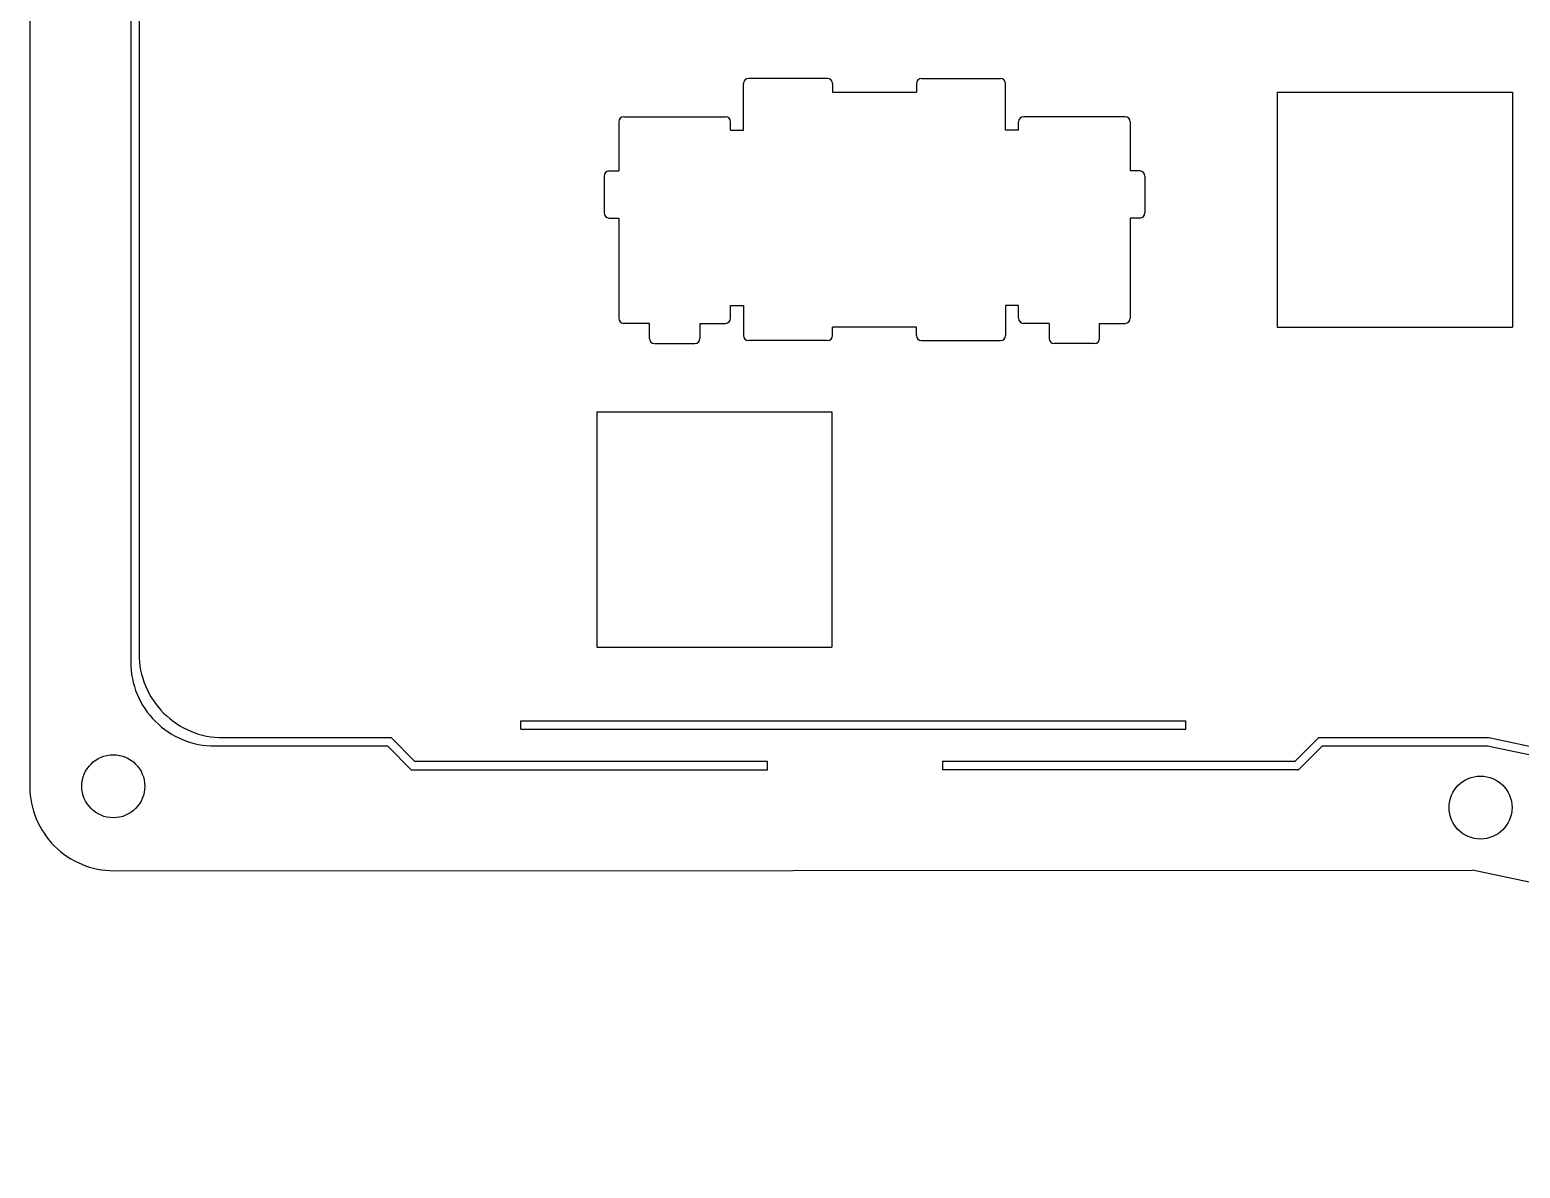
# Model space of a CAD drawing. Extents: x 7 to 394, y -192 to -46.
# Drawn here: x 7.3 to 96, y -191.8 to -124 of the extents above; entities that cross this region are included whole.
import ezdxf

# ---------------------------------------------------------------- set-up
doc = ezdxf.new("R2010")
doc.units = 0
doc.layers.add('Pcb_9d55', color=7, linetype='CONTINUOUS')

msp = doc.modelspace()

# ---------------------------------------------------------------- linework, layer by layer
at = {"layer": 'Pcb_9d55'}
for p, q in [((7.3025, -59.632), (7.3071, -169.078)), ((7.3025, -59.632, -1.6), (7.3071, -169.078, -1.6)), ((7.3025, -59.632), (7.3071, -169.078)), ((7.3025, -59.632, -1.6), (7.3071, -169.078, -1.6)), ((13.3096, -67.0458), (13.3096, -161.656)), ((13.3096, -67.0458, -1.6), (13.3096, -161.656, -1.6)), ((13.3096, -67.0458), (13.3096, -161.656)), ((13.3096, -67.0458, -1.6), (13.3096, -161.656, -1.6)), ((13.8074, -67.5543), (13.8045, -161.158)), ((13.8074, -67.5543, -1.6), (13.8045, -161.158, -1.6)), ((13.8074, -67.5543), (13.8045, -161.158)), ((13.8074, -67.5543, -1.6), (13.8045, -161.158, -1.6)), ((49.7894, -127.227), (49.7894, -127.227, -1.6)), ((49.7894, -127.227), (49.7894, -127.227, -1.6)), ((49.7894, -129.027), (49.7894, -127.227)), ((49.7894, -129.027, -1.6), (49.7894, -127.227, -1.6)), ((49.7894, -129.027), (49.7894, -127.227)), ((49.7894, -129.027, -1.6), (49.7894, -127.227, -1.6)), ((50.0894, -126.927), (50.0894, -126.927, -1.6)), ((51.8894, -126.927), (50.0894, -126.927)), ((51.8894, -126.927, -1.6), (50.0894, -126.927, -1.6)), ((50.0894, -126.927), (50.0894, -126.927, -1.6)), ((51.8894, -126.927), (50.0894, -126.927)), ((51.8894, -126.927, -1.6), (50.0894, -126.927, -1.6)), ((51.8894, -126.927), (51.8894, -126.927, -1.6)), ((54.7894, -126.927), (51.8894, -126.927)), ((54.7894, -126.927, -1.6), (51.8894, -126.927, -1.6)), ((51.8894, -126.927), (51.8894, -126.927, -1.6)), ((54.7894, -126.927), (51.8894, -126.927)), ((54.7894, -126.927, -1.6), (51.8894, -126.927, -1.6)), ((54.7894, -126.927), (54.7894, -126.927, -1.6)), ((54.7894, -126.927), (54.7894, -126.927, -1.6)), ((55.0894, -127.227), (55.0894, -127.227, -1.6)), ((55.0894, -127.227), (55.0894, -127.727)), ((55.0894, -127.227, -1.6), (55.0894, -127.727, -1.6)), ((55.0894, -127.227), (55.0894, -127.227, -1.6)), ((55.0894, -127.227), (55.0894, -127.727)), ((55.0894, -127.227, -1.6), (55.0894, -127.727, -1.6)), ((55.0894, -127.727), (55.0894, -127.727, -1.6)), ((55.0894, -127.727), (60.0894, -127.727)), ((55.0894, -127.727, -1.6), (60.0894, -127.727, -1.6)), ((55.0894, -127.727), (55.0894, -127.727, -1.6)), ((55.0894, -127.727), (60.0894, -127.727)), ((55.0894, -127.727, -1.6), (60.0894, -127.727, -1.6)), ((60.0894, -127.227), (60.0894, -127.227, -1.6)), ((60.0894, -127.227), (60.0894, -127.227, -1.6)), ((60.0894, -127.227), (60.0894, -127.727)), ((60.0894, -127.227, -1.6), (60.0894, -127.727, -1.6)), ((60.0894, -127.227), (60.0894, -127.727)), ((60.0894, -127.227, -1.6), (60.0894, -127.727, -1.6)), ((60.0894, -127.727), (60.0894, -127.727, -1.6)), ((60.0894, -127.727), (60.0894, -127.727, -1.6)), ((60.3894, -126.927), (60.3894, -126.927, -1.6)), ((60.3894, -126.927), (63.2894, -126.927)), ((60.3894, -126.927, -1.6), (63.2894, -126.927, -1.6)), ((60.3894, -126.927), (60.3894, -126.927, -1.6)), ((60.3894, -126.927), (63.2894, -126.927)), ((60.3894, -126.927, -1.6), (63.2894, -126.927, -1.6)), ((63.2894, -126.927), (63.2894, -126.927, -1.6)), ((63.2894, -126.927), (63.2894, -126.927, -1.6)), ((63.2894, -126.927), (65.0894, -126.927)), ((63.2894, -126.927, -1.6), (65.0894, -126.927, -1.6)), ((63.2894, -126.927), (65.0894, -126.927)), ((63.2894, -126.927, -1.6), (65.0894, -126.927, -1.6)), ((65.0894, -126.927), (65.0894, -126.927, -1.6)), ((65.0894, -126.927), (65.0894, -126.927, -1.6)), ((65.3894, -127.227), (65.3894, -127.227, -1.6)), ((65.3894, -127.227), (65.3894, -127.227, -1.6)), ((65.3894, -129.027), (65.3894, -127.227)), ((65.3894, -129.027, -1.6), (65.3894, -127.227, -1.6)), ((65.3894, -129.027), (65.3894, -127.227)), ((65.3894, -129.027, -1.6), (65.3894, -127.227, -1.6)), ((81.5619, -127.726), (81.5619, -127.726, -1.6)), ((81.5619, -127.726), (95.5624, -127.726)), ((81.5619, -127.726, -1.6), (95.5624, -127.726, -1.6)), ((81.5619, -127.726), (81.5619, -127.726, -1.6)), ((81.5619, -127.726), (81.5619, -141.727)), ((81.5619, -127.726, -1.6), (81.5619, -141.727, -1.6)), ((81.5619, -127.726), (95.5624, -127.726)), ((81.5619, -127.726), (81.5619, -141.727)), ((81.5619, -127.726, -1.6), (95.5624, -127.726, -1.6)), ((81.5619, -127.726, -1.6), (81.5619, -141.727, -1.6)), ((95.5624, -127.726), (95.5624, -127.726, -1.6)), ((95.5624, -127.726), (95.5624, -127.726, -1.6)), ((95.5624, -127.726), (95.5624, -141.727)), ((95.5624, -127.726, -1.6), (95.5624, -141.727, -1.6)), ((95.5624, -127.726), (95.5624, -141.727)), ((95.5624, -127.726, -1.6), (95.5624, -141.727, -1.6)), ((42.3644, -129.497), (42.3644, -129.497, -1.6)), ((42.3644, -129.497), (42.3644, -129.497, -1.6)), ((42.3644, -129.497), (42.3644, -132.427)), ((42.3644, -129.497, -1.6), (42.3644, -132.427, -1.6)), ((42.3644, -129.497), (42.3644, -132.427)), ((42.3644, -129.497, -1.6), (42.3644, -132.427, -1.6)), ((42.6644, -129.197), (42.6644, -129.197, -1.6)), ((42.6644, -129.197), (48.7144, -129.197)), ((42.6644, -129.197, -1.6), (48.7144, -129.197, -1.6)), ((42.6644, -129.197), (42.6644, -129.197, -1.6)), ((42.6644, -129.197), (48.7144, -129.197)), ((42.6644, -129.197, -1.6), (48.7144, -129.197, -1.6)), ((48.7144, -129.197), (48.7144, -129.197, -1.6)), ((48.7144, -129.197), (48.7144, -129.197, -1.6)), ((49.0144, -129.497), (49.0144, -129.497, -1.6)), ((49.0144, -129.997), (49.0144, -129.497)), ((49.0144, -129.997, -1.6), (49.0144, -129.497, -1.6)), ((49.0144, -129.497), (49.0144, -129.497, -1.6)), ((49.0144, -129.997), (49.0144, -129.497)), ((49.0144, -129.997, -1.6), (49.0144, -129.497, -1.6)), ((49.7894, -129.027), (49.7894, -129.027, -1.6)), ((49.7894, -129.027), (49.7894, -129.027, -1.6)), ((49.7894, -129.997), (49.7894, -129.027)), ((49.7894, -129.997, -1.6), (49.7894, -129.027, -1.6)), ((49.7894, -129.997), (49.7894, -129.027)), ((49.7894, -129.997, -1.6), (49.7894, -129.027, -1.6)), ((65.3894, -129.027), (65.3894, -129.027, -1.6)), ((65.3894, -129.027), (65.3894, -129.027, -1.6)), ((65.3894, -129.997), (65.3894, -129.027)), ((65.3894, -129.997, -1.6), (65.3894, -129.027, -1.6)), ((65.3894, -129.997), (65.3894, -129.027)), ((65.3894, -129.997, -1.6), (65.3894, -129.027, -1.6)), ((66.1644, -129.497), (66.1644, -129.497, -1.6)), ((66.1644, -129.997), (66.1644, -129.497)), ((66.1644, -129.997, -1.6), (66.1644, -129.497, -1.6)), ((66.1644, -129.497), (66.1644, -129.497, -1.6)), ((66.1644, -129.997), (66.1644, -129.497)), ((66.1644, -129.997, -1.6), (66.1644, -129.497, -1.6)), ((66.4644, -129.197), (66.4644, -129.197, -1.6)), ((66.4644, -129.197), (66.4644, -129.197, -1.6)), ((72.5144, -129.197), (66.4644, -129.197)), ((72.5144, -129.197, -1.6), (66.4644, -129.197, -1.6)), ((72.5144, -129.197), (66.4644, -129.197)), ((72.5144, -129.197, -1.6), (66.4644, -129.197, -1.6)), ((72.5144, -129.197), (72.5144, -129.197, -1.6)), ((72.5144, -129.197), (72.5144, -129.197, -1.6)), ((72.8144, -129.497), (72.8144, -129.497, -1.6)), ((72.8144, -129.497), (72.8144, -129.497, -1.6)), ((72.8144, -129.497), (72.8144, -132.427)), ((72.8144, -129.497, -1.6), (72.8144, -132.427, -1.6)), ((72.8144, -129.497), (72.8144, -132.427)), ((72.8144, -129.497, -1.6), (72.8144, -132.427, -1.6)), ((49.0144, -129.997), (49.0144, -129.997, -1.6)), ((49.0144, -129.997), (49.7894, -129.997)), ((49.0144, -129.997, -1.6), (49.7894, -129.997, -1.6)), ((49.0144, -129.997), (49.0144, -129.997, -1.6)), ((49.0144, -129.997), (49.7894, -129.997)), ((49.0144, -129.997, -1.6), (49.7894, -129.997, -1.6)), ((49.7894, -129.997), (49.7894, -129.997, -1.6)), ((49.7894, -129.997), (49.7894, -129.997, -1.6)), ((65.3894, -129.997), (65.3894, -129.997, -1.6)), ((65.3894, -129.997), (65.3894, -129.997, -1.6)), ((66.1644, -129.997), (65.3894, -129.997)), ((66.1644, -129.997, -1.6), (65.3894, -129.997, -1.6)), ((66.1644, -129.997), (65.3894, -129.997)), ((66.1644, -129.997, -1.6), (65.3894, -129.997, -1.6)), ((66.1644, -129.997), (66.1644, -129.997, -1.6)), ((66.1644, -129.997), (66.1644, -129.997, -1.6)), ((41.4894, -132.727), (41.4894, -132.727, -1.6)), ((41.4894, -132.727), (41.4894, -132.727, -1.6)), ((41.4894, -132.727), (41.4894, -134.927)), ((41.4894, -132.727, -1.6), (41.4894, -134.927, -1.6)), ((41.4894, -132.727), (41.4894, -134.927)), ((41.4894, -132.727, -1.6), (41.4894, -134.927, -1.6)), ((41.7894, -132.427), (41.7894, -132.427, -1.6)), ((41.7894, -132.427), (42.3644, -132.427)), ((41.7894, -132.427, -1.6), (42.3644, -132.427, -1.6)), ((41.7894, -132.427), (41.7894, -132.427, -1.6)), ((41.7894, -132.427), (42.3644, -132.427)), ((41.7894, -132.427, -1.6), (42.3644, -132.427, -1.6)), ((42.3644, -132.427), (42.3644, -132.427, -1.6)), ((42.3644, -132.427), (42.3644, -132.427, -1.6)), ((72.8144, -132.427), (72.8144, -132.427, -1.6)), ((72.8144, -132.427), (72.8144, -132.427, -1.6)), ((73.3894, -132.427), (72.8144, -132.427)), ((73.3894, -132.427, -1.6), (72.8144, -132.427, -1.6)), ((73.3894, -132.427), (72.8144, -132.427)), ((73.3894, -132.427, -1.6), (72.8144, -132.427, -1.6)), ((73.3894, -132.427), (73.3894, -132.427, -1.6)), ((73.3894, -132.427), (73.3894, -132.427, -1.6)), ((73.6894, -132.727), (73.6894, -132.727, -1.6)), ((73.6894, -132.727), (73.6894, -132.727, -1.6)), ((73.6894, -132.727), (73.6894, -134.927)), ((73.6894, -132.727, -1.6), (73.6894, -134.927, -1.6)), ((73.6894, -132.727), (73.6894, -134.927)), ((73.6894, -132.727, -1.6), (73.6894, -134.927, -1.6)), ((41.4894, -134.927), (41.4894, -134.927, -1.6)), ((41.4894, -134.927), (41.4894, -134.927, -1.6)), ((41.7894, -135.227), (41.7894, -135.227, -1.6)), ((41.7894, -135.227), (41.7894, -135.227, -1.6)), ((41.7894, -135.227), (42.3644, -135.227)), ((41.7894, -135.227, -1.6), (42.3644, -135.227, -1.6)), ((41.7894, -135.227), (42.3644, -135.227)), ((41.7894, -135.227, -1.6), (42.3644, -135.227, -1.6)), ((42.3644, -135.227), (42.3644, -135.227, -1.6)), ((42.3644, -135.227), (42.3644, -135.227, -1.6)), ((42.3644, -135.227), (42.3644, -141.197)), ((42.3644, -135.227, -1.6), (42.3644, -141.197, -1.6)), ((42.3644, -135.227), (42.3644, -141.197)), ((42.3644, -135.227, -1.6), (42.3644, -141.197, -1.6)), ((72.8144, -135.227), (72.8144, -135.227, -1.6)), ((73.3894, -135.227), (72.8144, -135.227)), ((73.3894, -135.227, -1.6), (72.8144, -135.227, -1.6)), ((72.8144, -135.227), (72.8144, -135.227, -1.6)), ((72.8144, -135.227), (72.8144, -141.197)), ((72.8144, -135.227, -1.6), (72.8144, -141.197, -1.6)), ((73.3894, -135.227), (72.8144, -135.227)), ((72.8144, -135.227), (72.8144, -141.197)), ((73.3894, -135.227, -1.6), (72.8144, -135.227, -1.6)), ((72.8144, -135.227, -1.6), (72.8144, -141.197, -1.6)), ((73.3894, -135.227), (73.3894, -135.227, -1.6)), ((73.3894, -135.227), (73.3894, -135.227, -1.6)), ((73.6894, -134.927), (73.6894, -134.927, -1.6)), ((73.6894, -134.927), (73.6894, -134.927, -1.6)), ((49.0144, -140.427), (49.0144, -140.427, -1.6)), ((49.0144, -141.197), (49.0144, -140.427)), ((49.0144, -141.197, -1.6), (49.0144, -140.427, -1.6)), ((49.0144, -140.427), (49.0144, -140.427, -1.6)), ((49.0144, -140.427), (49.7894, -140.427)), ((49.0144, -140.427, -1.6), (49.7894, -140.427, -1.6)), ((49.0144, -141.197), (49.0144, -140.427)), ((49.0144, -140.427), (49.7894, -140.427)), ((49.0144, -141.197, -1.6), (49.0144, -140.427, -1.6)), ((49.0144, -140.427, -1.6), (49.7894, -140.427, -1.6)), ((49.7894, -140.427), (49.7894, -140.427, -1.6)), ((49.7894, -140.427), (49.7894, -140.427, -1.6)), ((49.7894, -140.427), (49.7894, -142.227)), ((49.7894, -140.427, -1.6), (49.7894, -142.227, -1.6)), ((49.7894, -140.427), (49.7894, -142.227)), ((49.7894, -140.427, -1.6), (49.7894, -142.227, -1.6)), ((65.3894, -140.427), (65.3894, -140.427, -1.6)), ((66.1644, -140.427), (65.3894, -140.427)), ((66.1644, -140.427, -1.6), (65.3894, -140.427, -1.6)), ((65.3894, -140.427), (65.3894, -140.427, -1.6)), ((65.3894, -140.427), (65.3894, -142.227)), ((65.3894, -140.427, -1.6), (65.3894, -142.227, -1.6)), ((66.1644, -140.427), (65.3894, -140.427)), ((65.3894, -140.427), (65.3894, -142.227)), ((66.1644, -140.427, -1.6), (65.3894, -140.427, -1.6)), ((65.3894, -140.427, -1.6), (65.3894, -142.227, -1.6)), ((66.1644, -140.427), (66.1644, -140.427, -1.6)), ((66.1644, -141.197), (66.1644, -140.427)), ((66.1644, -141.197, -1.6), (66.1644, -140.427, -1.6)), ((66.1644, -140.427), (66.1644, -140.427, -1.6)), ((66.1644, -141.197), (66.1644, -140.427)), ((66.1644, -141.197, -1.6), (66.1644, -140.427, -1.6)), ((42.3644, -141.197), (42.3644, -141.197, -1.6)), ((42.3644, -141.197), (42.3644, -141.197, -1.6)), ((42.6644, -141.497), (42.6644, -141.497, -1.6)), ((42.6644, -141.497), (42.6644, -141.497, -1.6)), ((44.1894, -141.497), (42.6644, -141.497)), ((44.1894, -141.497, -1.6), (42.6644, -141.497, -1.6)), ((44.1894, -141.497), (42.6644, -141.497)), ((44.1894, -141.497, -1.6), (42.6644, -141.497, -1.6)), ((44.1894, -141.497), (44.1894, -141.497, -1.6)), ((44.1894, -141.497), (44.1894, -141.497, -1.6)), ((44.1894, -142.397), (44.1894, -141.497)), ((44.1894, -142.397, -1.6), (44.1894, -141.497, -1.6)), ((44.1894, -142.397), (44.1894, -141.497)), ((44.1894, -142.397, -1.6), (44.1894, -141.497, -1.6)), ((47.1894, -141.497), (47.1894, -141.497, -1.6)), ((47.1894, -141.497), (47.1894, -142.397)), ((47.1894, -141.497, -1.6), (47.1894, -142.397, -1.6)), ((47.1894, -141.497), (47.1894, -141.497, -1.6)), ((47.1894, -141.497), (48.7144, -141.497)), ((47.1894, -141.497, -1.6), (48.7144, -141.497, -1.6)), ((47.1894, -141.497), (47.1894, -142.397)), ((47.1894, -141.497), (48.7144, -141.497)), ((47.1894, -141.497, -1.6), (47.1894, -142.397, -1.6)), ((47.1894, -141.497, -1.6), (48.7144, -141.497, -1.6)), ((48.7144, -141.497), (48.7144, -141.497, -1.6)), ((48.7144, -141.497), (48.7144, -141.497, -1.6)), ((49.0144, -141.197), (49.0144, -141.197, -1.6)), ((49.0144, -141.197), (49.0144, -141.197, -1.6)), ((55.0894, -141.727), (55.0894, -141.727, -1.6)), ((60.0894, -141.727), (55.0894, -141.727)), ((60.0894, -141.727, -1.6), (55.0894, -141.727, -1.6)), ((55.0894, -141.727), (55.0894, -141.727, -1.6)), ((55.0894, -142.227), (55.0894, -141.727)), ((55.0894, -142.227, -1.6), (55.0894, -141.727, -1.6)), ((60.0894, -141.727), (55.0894, -141.727)), ((55.0894, -142.227), (55.0894, -141.727)), ((60.0894, -141.727, -1.6), (55.0894, -141.727, -1.6)), ((55.0894, -142.227, -1.6), (55.0894, -141.727, -1.6)), ((60.0894, -141.727), (60.0894, -141.727, -1.6)), ((60.0894, -142.227), (60.0894, -141.727)), ((60.0894, -142.227, -1.6), (60.0894, -141.727, -1.6)), ((60.0894, -141.727), (60.0894, -141.727, -1.6)), ((60.0894, -142.227), (60.0894, -141.727)), ((60.0894, -142.227, -1.6), (60.0894, -141.727, -1.6)), ((66.1644, -141.197), (66.1644, -141.197, -1.6)), ((66.1644, -141.197), (66.1644, -141.197, -1.6)), ((66.4644, -141.497), (66.4644, -141.497, -1.6)), ((67.9894, -141.497), (66.4644, -141.497)), ((67.9894, -141.497, -1.6), (66.4644, -141.497, -1.6)), ((66.4644, -141.497), (66.4644, -141.497, -1.6)), ((67.9894, -141.497), (66.4644, -141.497)), ((67.9894, -141.497, -1.6), (66.4644, -141.497, -1.6)), ((67.9894, -141.497), (67.9894, -141.497, -1.6)), ((67.9894, -141.497), (67.9894, -142.397)), ((67.9894, -141.497, -1.6), (67.9894, -142.397, -1.6)), ((67.9894, -141.497), (67.9894, -141.497, -1.6)), ((67.9894, -141.497), (67.9894, -142.397)), ((67.9894, -141.497, -1.6), (67.9894, -142.397, -1.6)), ((70.9894, -141.497), (70.9894, -141.497, -1.6)), ((70.9894, -141.497), (72.5144, -141.497)), ((70.9894, -141.497, -1.6), (72.5144, -141.497, -1.6)), ((70.9894, -141.497), (70.9894, -141.497, -1.6)), ((70.9894, -142.397), (70.9894, -141.497)), ((70.9894, -142.397, -1.6), (70.9894, -141.497, -1.6)), ((70.9894, -141.497), (72.5144, -141.497)), ((70.9894, -142.397), (70.9894, -141.497)), ((70.9894, -141.497, -1.6), (72.5144, -141.497, -1.6)), ((70.9894, -142.397, -1.6), (70.9894, -141.497, -1.6)), ((72.5144, -141.497), (72.5144, -141.497, -1.6)), ((72.5144, -141.497), (72.5144, -141.497, -1.6)), ((72.8144, -141.197), (72.8144, -141.197, -1.6)), ((72.8144, -141.197), (72.8144, -141.197, -1.6)), ((81.5619, -141.727), (81.5619, -141.727, -1.6)), ((81.5619, -141.727), (81.5619, -141.727, -1.6)), ((81.5619, -141.727), (95.5624, -141.727)), ((81.5619, -141.727, -1.6), (95.5624, -141.727, -1.6)), ((81.5619, -141.727), (95.5624, -141.727)), ((81.5619, -141.727, -1.6), (95.5624, -141.727, -1.6)), ((95.5624, -141.727), (95.5624, -141.727, -1.6)), ((95.5624, -141.727), (95.5624, -141.727, -1.6)), ((44.1894, -142.397), (44.1894, -142.397, -1.6)), ((44.1894, -142.397), (44.1894, -142.397, -1.6)), ((44.4894, -142.697), (44.4894, -142.697, -1.6)), ((44.4894, -142.697), (44.4894, -142.697, -1.6)), ((44.4894, -142.697), (46.8894, -142.697)), ((44.4894, -142.697, -1.6), (46.8894, -142.697, -1.6)), ((44.4894, -142.697), (46.8894, -142.697)), ((44.4894, -142.697, -1.6), (46.8894, -142.697, -1.6)), ((46.8894, -142.697), (46.8894, -142.697, -1.6)), ((46.8894, -142.697), (46.8894, -142.697, -1.6)), ((47.1894, -142.397), (47.1894, -142.397, -1.6)), ((47.1894, -142.397), (47.1894, -142.397, -1.6)), ((49.7894, -142.227), (49.7894, -142.227, -1.6)), ((49.7894, -142.227), (49.7894, -142.227, -1.6)), ((50.0894, -142.527), (50.0894, -142.527, -1.6)), ((50.0894, -142.527), (50.0894, -142.527, -1.6)), ((51.8894, -142.527), (50.0894, -142.527)), ((51.8894, -142.527, -1.6), (50.0894, -142.527, -1.6)), ((51.8894, -142.527), (50.0894, -142.527)), ((51.8894, -142.527, -1.6), (50.0894, -142.527, -1.6)), ((51.8894, -142.527), (51.8894, -142.527, -1.6)), ((51.8894, -142.527), (51.8894, -142.527, -1.6)), ((54.7894, -142.527), (51.8894, -142.527)), ((54.7894, -142.527, -1.6), (51.8894, -142.527, -1.6)), ((54.7894, -142.527), (51.8894, -142.527)), ((54.7894, -142.527, -1.6), (51.8894, -142.527, -1.6)), ((54.7894, -142.527), (54.7894, -142.527, -1.6)), ((54.7894, -142.527), (54.7894, -142.527, -1.6)), ((55.0894, -142.227), (55.0894, -142.227, -1.6)), ((55.0894, -142.227), (55.0894, -142.227, -1.6)), ((60.0894, -142.227), (60.0894, -142.227, -1.6)), ((60.0894, -142.227), (60.0894, -142.227, -1.6)), ((60.3894, -142.527), (60.3894, -142.527, -1.6)), ((60.3894, -142.527), (63.2894, -142.527)), ((60.3894, -142.527, -1.6), (63.2894, -142.527, -1.6)), ((60.3894, -142.527), (60.3894, -142.527, -1.6)), ((60.3894, -142.527), (63.2894, -142.527)), ((60.3894, -142.527, -1.6), (63.2894, -142.527, -1.6)), ((63.2894, -142.527), (63.2894, -142.527, -1.6)), ((63.2894, -142.527), (65.0894, -142.527)), ((63.2894, -142.527, -1.6), (65.0894, -142.527, -1.6)), ((63.2894, -142.527), (63.2894, -142.527, -1.6)), ((63.2894, -142.527), (65.0894, -142.527)), ((63.2894, -142.527, -1.6), (65.0894, -142.527, -1.6)), ((65.0894, -142.527), (65.0894, -142.527, -1.6)), ((65.0894, -142.527), (65.0894, -142.527, -1.6)), ((65.3894, -142.227), (65.3894, -142.227, -1.6)), ((65.3894, -142.227), (65.3894, -142.227, -1.6)), ((67.9894, -142.397), (67.9894, -142.397, -1.6)), ((67.9894, -142.397), (67.9894, -142.397, -1.6)), ((68.2894, -142.697), (68.2894, -142.697, -1.6)), ((70.6894, -142.697), (68.2894, -142.697)), ((70.6894, -142.697, -1.6), (68.2894, -142.697, -1.6)), ((68.2894, -142.697), (68.2894, -142.697, -1.6)), ((70.6894, -142.697), (68.2894, -142.697)), ((70.6894, -142.697, -1.6), (68.2894, -142.697, -1.6)), ((70.6894, -142.697), (70.6894, -142.697, -1.6)), ((70.6894, -142.697), (70.6894, -142.697, -1.6)), ((70.9894, -142.397), (70.9894, -142.397, -1.6)), ((70.9894, -142.397), (70.9894, -142.397, -1.6)), ((41.054, -146.771), (41.054, -146.771, -1.6)), ((41.054, -146.771), (55.0545, -146.771)), ((41.054, -146.771, -1.6), (55.0545, -146.771, -1.6)), ((41.054, -146.771), (41.054, -146.771, -1.6)), ((41.054, -146.771), (41.054, -160.772)), ((41.054, -146.771, -1.6), (41.054, -160.772, -1.6)), ((41.054, -146.771), (55.0545, -146.771)), ((41.054, -146.771), (41.054, -160.772)), ((41.054, -146.771, -1.6), (55.0545, -146.771, -1.6)), ((41.054, -146.771, -1.6), (41.054, -160.772, -1.6)), ((55.0545, -146.771), (55.0545, -146.771, -1.6)), ((55.0545, -146.771), (55.0545, -146.771, -1.6)), ((55.0545, -146.771), (55.0545, -160.772)), ((55.0545, -146.771, -1.6), (55.0545, -160.772, -1.6)), ((55.0545, -146.771), (55.0545, -160.772)), ((55.0545, -146.771, -1.6), (55.0545, -160.772, -1.6)), ((13.8045, -161.158), (13.8045, -161.158, -1.6)), ((13.8045, -161.158), (13.8045, -161.158, -1.6)), ((41.054, -160.772), (41.054, -160.772, -1.6)), ((41.054, -160.772), (41.054, -160.772, -1.6)), ((41.054, -160.772), (55.0545, -160.772)), ((41.054, -160.772, -1.6), (55.0545, -160.772, -1.6)), ((41.054, -160.772), (55.0545, -160.772)), ((41.054, -160.772, -1.6), (55.0545, -160.772, -1.6)), ((55.0545, -160.772), (55.0545, -160.772, -1.6)), ((55.0545, -160.772), (55.0545, -160.772, -1.6)), ((13.3096, -161.656), (13.3096, -161.656, -1.6)), ((13.3096, -161.656), (13.3096, -161.656, -1.6)), ((36.5252, -165.156), (76.1238, -165.151)), ((36.5252, -165.156, -1.6), (76.1238, -165.151, -1.6)), ((36.5252, -165.156), (76.1238, -165.151)), ((36.5252, -165.156, -1.6), (76.1238, -165.151, -1.6)), ((36.5252, -165.156), (36.5252, -165.156, -1.6)), ((36.5252, -165.654), (36.5252, -165.156)), ((36.5252, -165.654, -1.6), (36.5252, -165.156, -1.6)), ((36.5252, -165.156), (36.5252, -165.156, -1.6)), ((36.5252, -165.654), (36.5252, -165.156)), ((36.5252, -165.654, -1.6), (36.5252, -165.156, -1.6)), ((36.5252, -165.654), (76.1238, -165.651)), ((36.5252, -165.654, -1.6), (76.1238, -165.651, -1.6)), ((36.5252, -165.654), (76.1238, -165.651)), ((36.5252, -165.654, -1.6), (76.1238, -165.651, -1.6)), ((36.5252, -165.654), (36.5252, -165.654, -1.6)), ((36.5252, -165.654), (36.5252, -165.654, -1.6)), ((76.1238, -165.151), (76.1238, -165.151, -1.6)), ((76.1238, -165.151), (76.1238, -165.151, -1.6)), ((76.1238, -165.651), (76.1238, -165.151)), ((76.1238, -165.651, -1.6), (76.1238, -165.151, -1.6)), ((76.1238, -165.651), (76.1238, -165.151)), ((76.1238, -165.651, -1.6), (76.1238, -165.151, -1.6)), ((76.1238, -165.651), (76.1238, -165.651, -1.6)), ((76.1238, -165.651), (76.1238, -165.651, -1.6)), ((18.3138, -166.654), (18.3138, -166.654, -1.6)), ((18.3138, -166.654), (28.5979, -166.654)), ((18.3138, -166.654, -1.6), (28.5979, -166.654, -1.6)), ((18.3138, -166.654), (18.3138, -166.654, -1.6)), ((18.3138, -166.654), (28.5979, -166.654)), ((18.3138, -166.654, -1.6), (28.5979, -166.654, -1.6)), ((18.8087, -166.157), (18.8087, -166.157, -1.6)), ((18.8087, -166.157), (18.8087, -166.157, -1.6)), ((18.8087, -166.157), (28.8087, -166.157)), ((18.8087, -166.157, -1.6), (28.8087, -166.157, -1.6)), ((18.8087, -166.157), (28.8087, -166.157)), ((18.8087, -166.157, -1.6), (28.8087, -166.157, -1.6)), ((28.5979, -166.654), (28.5979, -166.654, -1.6)), ((28.5979, -166.654), (30.0126, -168.069)), ((28.5979, -166.654, -1.6), (30.0126, -168.069, -1.6)), ((28.5979, -166.654), (28.5979, -166.654, -1.6)), ((28.5979, -166.654), (30.0126, -168.069)), ((28.5979, -166.654, -1.6), (30.0126, -168.069, -1.6)), ((28.8087, -166.157), (28.8087, -166.157, -1.6)), ((28.8087, -166.157), (28.8087, -166.157, -1.6)), ((30.2235, -167.571), (28.8087, -166.157)), ((30.2235, -167.571, -1.6), (28.8087, -166.157, -1.6)), ((30.2235, -167.571), (28.8087, -166.157)), ((30.2235, -167.571, -1.6), (28.8087, -166.157, -1.6)), ((84.0486, -166.152), (82.6338, -167.566)), ((84.0486, -166.152, -1.6), (82.6338, -167.566, -1.6)), ((84.0486, -166.152), (82.6338, -167.566)), ((84.0486, -166.152, -1.6), (82.6338, -167.566, -1.6)), ((84.262, -166.644), (82.837, -168.069)), ((84.262, -166.644, -1.6), (82.837, -168.069, -1.6)), ((84.262, -166.644), (82.837, -168.069)), ((84.262, -166.644, -1.6), (82.837, -168.069, -1.6)), ((84.0486, -166.152), (84.0486, -166.152, -1.6)), ((84.0486, -166.152), (94.1527, -166.152)), ((84.0486, -166.152, -1.6), (94.1527, -166.152, -1.6)), ((84.0486, -166.152), (84.0486, -166.152, -1.6)), ((84.0486, -166.152), (94.1527, -166.152)), ((84.0486, -166.152, -1.6), (94.1527, -166.152, -1.6)), ((84.262, -166.644), (84.262, -166.644, -1.6)), ((84.262, -166.644), (84.262, -166.644, -1.6)), ((84.262, -166.644), (94.0892, -166.644)), ((84.262, -166.644, -1.6), (94.0892, -166.644, -1.6)), ((84.262, -166.644), (94.0892, -166.644)), ((84.262, -166.644, -1.6), (94.0892, -166.644, -1.6)), ((94.0892, -166.644), (94.0892, -166.644, -1.6)), ((94.0892, -166.644), (94.0892, -166.644, -1.6)), ((94.0892, -166.644), (103.591, -168.659)), ((94.0892, -166.644, -1.6), (103.591, -168.659, -1.6)), ((94.0892, -166.644), (103.591, -168.659)), ((94.0892, -166.644, -1.6), (103.591, -168.659, -1.6)), ((94.1527, -166.152), (94.1527, -166.152, -1.6)), ((94.1527, -166.152), (94.1527, -166.152, -1.6)), ((94.1527, -166.152), (103.937, -168.224)), ((94.1527, -166.152, -1.6), (103.937, -168.224, -1.6)), ((94.1527, -166.152), (103.937, -168.224)), ((94.1527, -166.152, -1.6), (103.937, -168.224, -1.6)), ((30.2235, -167.571), (30.2235, -167.571, -1.6)), ((30.2235, -167.571), (30.2235, -167.571, -1.6)), ((51.2242, -167.571), (30.2235, -167.571)), ((51.2242, -167.571, -1.6), (30.2235, -167.571, -1.6)), ((51.2242, -167.571), (30.2235, -167.571)), ((51.2242, -167.571, -1.6), (30.2235, -167.571, -1.6)), ((51.2242, -167.571), (51.2242, -167.571, -1.6)), ((51.2242, -167.571), (51.2242, -167.571, -1.6)), ((51.2242, -168.072), (51.2242, -167.571)), ((51.2242, -168.072, -1.6), (51.2242, -167.571, -1.6)), ((51.2242, -168.072), (51.2242, -167.571)), ((51.2242, -168.072, -1.6), (51.2242, -167.571, -1.6)), ((61.6331, -167.566), (61.6331, -167.566, -1.6)), ((61.6331, -167.566), (82.6338, -167.566)), ((61.6331, -167.566, -1.6), (82.6338, -167.566, -1.6)), ((61.6331, -167.566), (61.6331, -167.566, -1.6)), ((61.6331, -167.566), (61.6331, -168.067)), ((61.6331, -167.566, -1.6), (61.6331, -168.067, -1.6)), ((61.6331, -167.566), (82.6338, -167.566)), ((61.6331, -167.566), (61.6331, -168.067)), ((61.6331, -167.566, -1.6), (82.6338, -167.566, -1.6)), ((61.6331, -167.566, -1.6), (61.6331, -168.067, -1.6)), ((82.6338, -167.566), (82.6338, -167.566, -1.6)), ((82.6338, -167.566), (82.6338, -167.566, -1.6)), ((30.0126, -168.069), (30.0126, -168.069, -1.6)), ((30.0126, -168.069), (51.2242, -168.072)), ((30.0126, -168.069, -1.6), (51.2242, -168.072, -1.6)), ((30.0126, -168.069), (30.0126, -168.069, -1.6)), ((30.0126, -168.069), (51.2242, -168.072)), ((30.0126, -168.069, -1.6), (51.2242, -168.072, -1.6)), ((51.2242, -168.072), (51.2242, -168.072, -1.6)), ((51.2242, -168.072), (51.2242, -168.072, -1.6)), ((61.6331, -168.067), (61.6331, -168.067, -1.6)), ((61.6331, -168.067), (61.6331, -168.067, -1.6)), ((82.837, -168.069), (61.6331, -168.067)), ((82.837, -168.069, -1.6), (61.6331, -168.067, -1.6)), ((82.837, -168.069), (61.6331, -168.067)), ((82.837, -168.069, -1.6), (61.6331, -168.067, -1.6)), ((82.837, -168.069), (82.837, -168.069, -1.6)), ((82.837, -168.069), (82.837, -168.069, -1.6)), ((7.3071, -169.078), (7.3071, -169.078, -1.6)), ((7.3071, -169.078), (7.3071, -169.078, -1.6)), ((14.1483, -169.052), (14.1483, -169.052, -1.6)), ((14.1483, -169.052), (14.1483, -169.052, -1.6)), ((95.54, -170.32), (95.54, -170.32, -1.6)), ((95.54, -170.32), (95.54, -170.32, -1.6)), ((12.3114, -174.076), (93.1901, -174.051)), ((12.3114, -174.076, -1.6), (93.1901, -174.051, -1.6)), ((12.3114, -174.076), (93.1901, -174.051)), ((12.3114, -174.076, -1.6), (93.1901, -174.051, -1.6)), ((12.3114, -174.076), (12.3114, -174.076, -1.6)), ((12.3114, -174.076), (12.3114, -174.076, -1.6)), ((93.1901, -174.051), (93.1901, -174.051, -1.6)), ((93.1901, -174.051), (93.1901, -174.051, -1.6)), ((177.008, -191.785), (93.1901, -174.051)), ((177.008, -191.785, -1.6), (93.1901, -174.051, -1.6)), ((177.008, -191.785), (93.1901, -174.051)), ((177.008, -191.785, -1.6), (93.1901, -174.051, -1.6))]:
    msp.add_line(p, q, dxfattribs=at)
for centre in [(12.2733, -169.052), (12.2733, -169.052), (12.2733, -169.052), (12.2733, -169.052), (93.665, -170.32), (93.665, -170.32), (93.665, -170.32), (93.665, -170.32)]:
    msp.add_circle(centre, 1.875, dxfattribs=at)
for centre, radius, start, end in [((50.0894, -127.227), 0.3, 90, 180), ((50.0894, -127.227, -1.6), 0.3, 90, 180), ((50.0894, -127.227), 0.3, 90, 180), ((50.0894, -127.227, -1.6), 0.3, 90, 180), ((54.7894, -127.227), 0.3, 0, 90), ((54.7894, -127.227, -1.6), 0.3, 0, 90), ((54.7894, -127.227), 0.3, 0, 90), ((54.7894, -127.227, -1.6), 0.3, 0, 90), ((60.3894, -127.227), 0.3, 90, 180), ((60.3894, -127.227, -1.6), 0.3, 90, 180), ((60.3894, -127.227), 0.3, 90, 180), ((60.3894, -127.227, -1.6), 0.3, 90, 180), ((65.0894, -127.227), 0.3, 0, 90), ((65.0894, -127.227, -1.6), 0.3, 0, 90), ((65.0894, -127.227), 0.3, 0, 90), ((65.0894, -127.227, -1.6), 0.3, 0, 90), ((42.6644, -129.497), 0.3, 90, 180), ((42.6644, -129.497, -1.6), 0.3, 90, 180), ((42.6644, -129.497), 0.3, 90, 180), ((42.6644, -129.497, -1.6), 0.3, 90, 180), ((48.7144, -129.497), 0.3, 0, 90), ((48.7144, -129.497, -1.6), 0.3, 0, 90), ((48.7144, -129.497), 0.3, 0, 90), ((48.7144, -129.497, -1.6), 0.3, 0, 90), ((66.4644, -129.497), 0.3, 90, 180), ((66.4644, -129.497, -1.6), 0.3, 90, 180), ((66.4644, -129.497), 0.3, 90, 180), ((66.4644, -129.497, -1.6), 0.3, 90, 180), ((72.5144, -129.497), 0.3, 0, 90), ((72.5144, -129.497, -1.6), 0.3, 0, 90), ((72.5144, -129.497), 0.3, 0, 90), ((72.5144, -129.497, -1.6), 0.3, 0, 90), ((41.7894, -132.727), 0.3, 90, 180), ((41.7894, -132.727, -1.6), 0.3, 90, 180), ((41.7894, -132.727), 0.3, 90, 180), ((41.7894, -132.727, -1.6), 0.3, 90, 180), ((73.3894, -132.727), 0.3, 0, 90), ((73.3894, -132.727, -1.6), 0.3, 0, 90), ((73.3894, -132.727), 0.3, 0, 90), ((73.3894, -132.727, -1.6), 0.3, 0, 90), ((41.7894, -134.927), 0.3, 180, -90), ((41.7894, -134.927, -1.6), 0.3, 180, -90), ((41.7894, -134.927), 0.3, 180, -90), ((41.7894, -134.927, -1.6), 0.3, 180, -90), ((73.3894, -134.927), 0.3, -90, 0), ((73.3894, -134.927, -1.6), 0.3, -90, 0), ((73.3894, -134.927), 0.3, -90, 0), ((73.3894, -134.927, -1.6), 0.3, -90, 0), ((42.6644, -141.197), 0.3, 180, -90), ((42.6644, -141.197, -1.6), 0.3, 180, -90), ((42.6644, -141.197), 0.3, 180, -90), ((42.6644, -141.197, -1.6), 0.3, 180, -90), ((48.7144, -141.197), 0.3, -90, 0), ((48.7144, -141.197, -1.6), 0.3, -90, 0), ((48.7144, -141.197), 0.3, -90, 0), ((48.7144, -141.197, -1.6), 0.3, -90, 0), ((66.4644, -141.197), 0.3, 180, -90), ((66.4644, -141.197, -1.6), 0.3, 180, -90), ((66.4644, -141.197), 0.3, 180, -90), ((66.4644, -141.197, -1.6), 0.3, 180, -90), ((72.5144, -141.197), 0.3, -90, 0), ((72.5144, -141.197, -1.6), 0.3, -90, 0), ((72.5144, -141.197), 0.3, -90, 0), ((72.5144, -141.197, -1.6), 0.3, -90, 0), ((44.4894, -142.397), 0.3, 180, -90), ((44.4894, -142.397, -1.6), 0.3, 180, -90), ((44.4894, -142.397), 0.3, 180, -90), ((44.4894, -142.397, -1.6), 0.3, 180, -90), ((46.8894, -142.397), 0.3, -90, 0), ((46.8894, -142.397, -1.6), 0.3, -90, 0), ((46.8894, -142.397), 0.3, -90, 0), ((46.8894, -142.397, -1.6), 0.3, -90, 0), ((50.0894, -142.227), 0.3, 180, -90), ((50.0894, -142.227, -1.6), 0.3, 180, -90), ((50.0894, -142.227), 0.3, 180, -90), ((50.0894, -142.227, -1.6), 0.3, 180, -90), ((54.7894, -142.227), 0.3, -90, 0), ((54.7894, -142.227, -1.6), 0.3, -90, 0), ((54.7894, -142.227), 0.3, -90, 0), ((54.7894, -142.227, -1.6), 0.3, -90, 0), ((60.3894, -142.227), 0.3, 180, -90), ((60.3894, -142.227, -1.6), 0.3, 180, -90), ((60.3894, -142.227), 0.3, 180, -90), ((60.3894, -142.227, -1.6), 0.3, 180, -90), ((65.0894, -142.227), 0.3, -90, 0), ((65.0894, -142.227, -1.6), 0.3, -90, 0), ((65.0894, -142.227), 0.3, -90, 0), ((65.0894, -142.227, -1.6), 0.3, -90, 0), ((68.2894, -142.397), 0.3, 180, -90), ((68.2894, -142.397, -1.6), 0.3, 180, -90), ((68.2894, -142.397), 0.3, 180, -90), ((68.2894, -142.397, -1.6), 0.3, 180, -90), ((70.6894, -142.397), 0.3, -90, 0), ((70.6894, -142.397, -1.6), 0.3, -90, 0), ((70.6894, -142.397), 0.3, -90, 0), ((70.6894, -142.397, -1.6), 0.3, -90, 0), ((18.8057, -161.155), 5.0013, -179.971, -89.9658), ((18.8057, -161.155, -1.6), 5.0013, -179.971, -89.9658), ((18.8057, -161.155), 5.0013, -179.971, -89.9658), ((18.8057, -161.155, -1.6), 5.0013, -179.971, -89.9658), ((18.3109, -161.653), 5.0013, -179.971, -89.9658), ((18.3109, -161.653, -1.6), 5.0013, -179.971, -89.9658), ((18.3109, -161.653), 5.0013, -179.971, -89.9658), ((18.3109, -161.653, -1.6), 5.0013, -179.971, -89.9658), ((12.3084, -169.075), 5.0013, -179.971, -89.9658), ((12.3084, -169.075, -1.6), 5.0013, -179.971, -89.9658), ((12.3084, -169.075), 5.0013, -179.971, -89.9658), ((12.3084, -169.075, -1.6), 5.0013, -179.971, -89.9658)]:
    msp.add_arc(centre, radius, start, end, dxfattribs=at)

doc.saveas('drawing.dxf')
